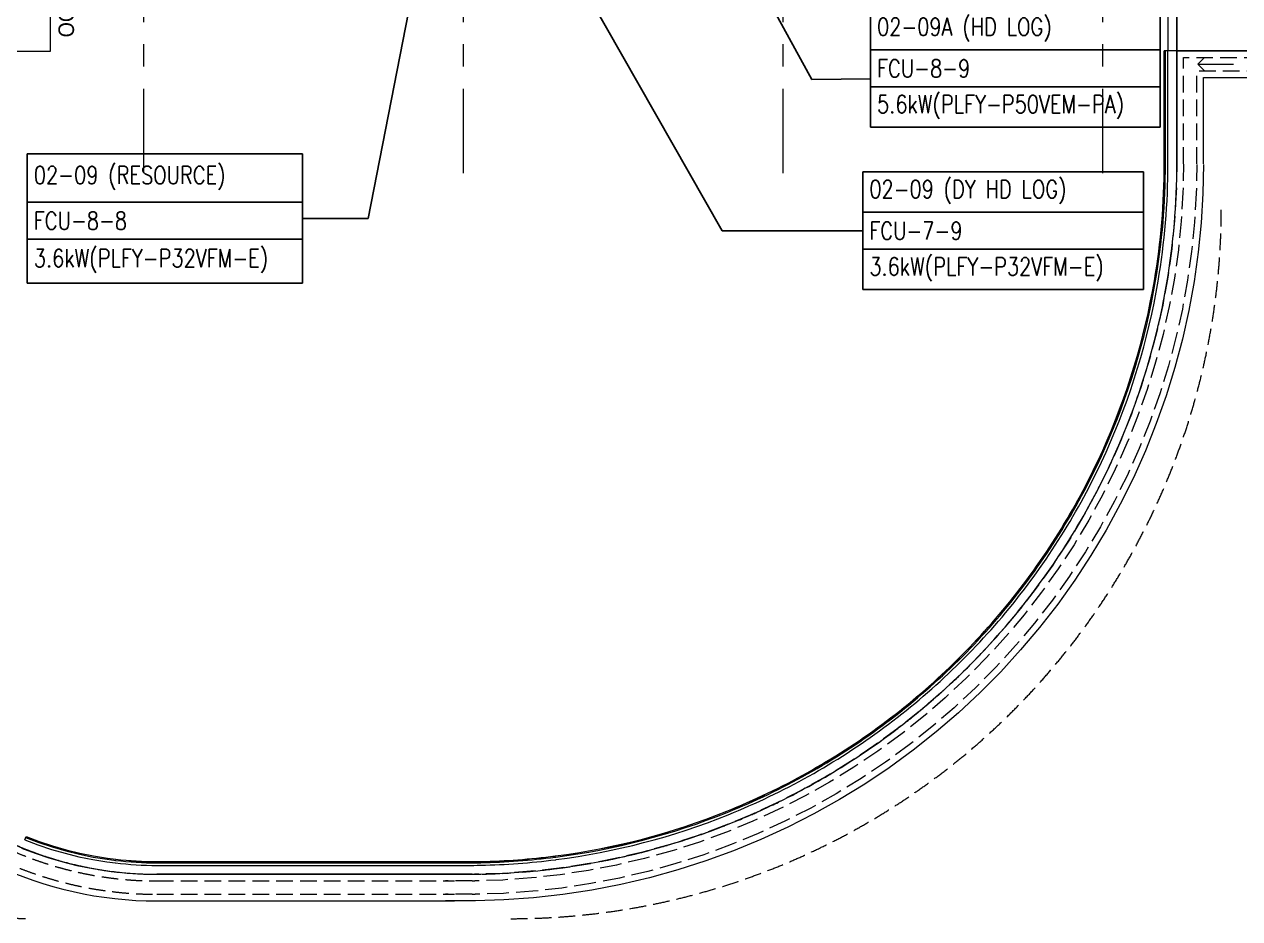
# Model space of a CAD drawing. Header units: millimetres. Extents: x 50620 to 404449, y -131543 to 97.
# Drawn here: x 346301 to 373676, y -128598 to -108453 of the extents above; entities that cross this region are included whole.
import ezdxf

# ---------------------------------------------------------------- set-up
doc = ezdxf.new("R2010")
doc.units = ezdxf.units.MM
doc.linetypes.add('IDA - Grid Line', pattern=[3500, 2000, -500, 500, -500])
doc.linetypes.add('IDA - Hidden 065', pattern=[537.5, 375, -162.5])
for name, color, linetype, lineweight in [('1599_DB_A_BLK2_HQ_R21-2ND STOREY 20230517--$0$S-_COLN----_E', 8, 'Continuous', 9), ('_CATCHMENT_DRAIN', 8, 'Continuous', 0), ('A-_DETA----_E-1', 8, 'Continuous', 9), ('A-_DETA----_E-10', 8, 'IDA - Hidden 065', 9), ('A-_DETA----_E-2', 8, 'IDA - Hidden 065', 9), ('A-_FLOR----_E', 8, 'Continuous', 9), ('A-_HANR----_E3', 8, 'Continuous', 9), ('A-_WALL----_E', 8, 'Continuous', 9), ('A-DETL-____-OTLN-5', 8, 'IDA - Hidden 065', 9), ('E-LIGHT----E', 8, 'Continuous', 9), ('M-_ARCHI', 8, 'Continuous', 5), ('M_ACMV_ANNOTATION', 7, 'Continuous', 20)]:
    doc.layers.add(name, color=color, linetype=linetype, lineweight=lineweight)
doc.layers.add('S-_ANOTGRID_E-1', color=9, linetype='IDA - Grid Line', lineweight=5, true_color=0x808080)
doc.styles.add('Arial', font='arial.ttf', dxfattribs={"width": 0.8, "height": 300})
doc.styles.add('SIMPLEX', font='simplex.shx', dxfattribs={"width": 0.8})
doc.styles.get("Standard").update_dxf_attribs({"font": 'arial.ttf'})
doc.dimstyles.get("Standard").update_dxf_attribs({"dimtxt": 200, "dimasz": 150, "dimexe": 0.18, "dimexo": 0.0625, "dimgap": 10, "dimtad": 1, "dimtih": 1, "dimtoh": 1, "dimdec": 0, "dimzin": 0, "dimdsep": 46, "dimtxsty": 'Standard', "dimcen": 0.09, "dimclrd": 256, "dimclre": 256, "dimclrt": 256, "dimadec": 0, "dimazin": 0, "dimtfac": 1, "dimtdec": 0, "dimtofl": 0, "dimtmove": 0, "dimatfit": 3, "dimfxl": 1, "dimtolj": 1, "dimtzin": 0, "dimarcsym": 1})

# ---------------------------------------------------------------- blocks, each defined once
blk = doc.blocks.new('*T88')
at = {"layer": 'M_ACMV_ANNOTATION', "color": 0, "linetype": 'ByBlock', "lineweight": -2, "transparency": 16777216}
for p, q in [((0, 0), (6529, 0)), ((0, 0), (0, -2652)), ((6529, 0), (6529, -2652)), ((0, -910), (6529, -910)), ((0, -1743), (6529, -1743)), ((0, -2652), (6529, -2652))]:
    blk.add_line(p, q, dxfattribs=at)
at = {"layer": 'M_ACMV_ANNOTATION', "transparency": 16777216, "char_height": 400, "width": 6229.03, "attachment_point": 4, "style": 'SIMPLEX'}
for s, insert in [('02-09A (HD LOG)', (150, -455)), ('{\\Fsimplex|c0;FCU-8-9}', (150, -1326)), ('5.6kW(PLFY-P50VEM-PA)', (150, -2198))]:
    blk.add_mtext(s, dxfattribs=dict(at, insert=insert))
blk = doc.blocks.new('*T89')
at = {"layer": 'M_ACMV_ANNOTATION', "color": 0, "linetype": 'ByBlock', "lineweight": -2, "transparency": 16777216}
for p, q in [((0, 0), (6199, 0)), ((0, 0), (0, -2911)), ((6199, 0), (6199, -2911)), ((0, -1090), (6199, -1090)), ((0, -1924), (6199, -1924)), ((0, -2911), (6199, -2911))]:
    blk.add_line(p, q, dxfattribs=at)
at = {"layer": 'M_ACMV_ANNOTATION', "transparency": 16777216, "char_height": 400, "width": 5898.55, "attachment_point": 4, "style": 'SIMPLEX'}
for s, insert in [('02-09 (RESOURCE)', (150, -545)), ('{\\Fsimplex|c0;FCU-8-8}', (150, -1507)), ('3.6kW(PLFY-P32VFM-E)', (150, -2417))]:
    blk.add_mtext(s, dxfattribs=dict(at, insert=insert))
blk = doc.blocks.new('*T90')
at = {"layer": 'M_ACMV_ANNOTATION', "color": 0, "linetype": 'ByBlock', "lineweight": -2, "transparency": 16777216}
for p, q in [((0, 0), (6329, 0)), ((0, 0), (0, -2652)), ((6329, 0), (6329, -2652)), ((0, -910), (6329, -910)), ((0, -1743), (6329, -1743)), ((0, -2652), (6329, -2652))]:
    blk.add_line(p, q, dxfattribs=at)
at = {"layer": 'M_ACMV_ANNOTATION', "transparency": 16777216, "char_height": 400, "width": 6028.92, "attachment_point": 4, "style": 'SIMPLEX'}
for s, insert in [('02-09 (DY HD LOG)', (150, -455)), ('{\\Fsimplex|c0;FCU-7-9}', (150, -1326)), ('3.6kW(PLFY-P32VFM-E)', (150, -2198))]:
    blk.add_mtext(s, dxfattribs=dict(at, insert=insert))
blk = doc.blocks.new('1599_DRAINAGE_SITE_2ND STY_dwg__U4-9002818-BLK 2 2ND STOREY PLAN')
at = {"layer": 'A-_DETA----_E-1'}
blk.add_line((0, -400), (0, 400), dxfattribs=at)
at = {"layer": 'A-_DETA----_E-1', "flags": 128}
blk.add_lwpolyline([(-150, -251), (0, -400), (150, -251)], dxfattribs=at)
blk = doc.blocks.new('ARCHI 2ND_2024 09 11')
at = {"layer": '1599_DB_A_BLK2_HQ_R21-2ND STOREY 20230517--$0$S-_COLN----_E', "color": 8, "lineweight": 5}
for p, q in [((-12725, -50150), (-12725, -81050)), ((-12925, -81050), (-12925, -54390)), ((-12725, -81050), (-12925, -81050)), ((-12725, -81050), (-6725, -81050))]:
    blk.add_line(p, q, dxfattribs=at)
at = {"layer": '_CATCHMENT_DRAIN', "color": 8, "lineweight": 5}
blk.add_lwpolyline([(-12125.1, -83612), (-12138.1, -84263.8), (-12177.9, -84926.6), (-12244.2, -85587.2), (-12336.8, -86244.7), (-12455.7, -86897.9), (-12600.6, -87545.9), (-12771.3, -88187.5), (-12967.5, -88821.8), (-13188.9, -89447.8), (-13435.2, -90064.4), (-13705.9, -90670.6), (-14000.7, -91265.6), (-14319, -91848.3), (-14660.4, -92417.8), (-15024.3, -92973.1), (-15410, -93513.5), (-15817.1, -94038), (-16244.9, -94545.9), (-16692.6, -95036.2), (-17159.5, -95508.2), (-17645, -95961.2), (-18148.1, -96394.4), (-18668.2, -96807.1), (-19204.4, -97198.7), (-19755.8, -97568.5), (-20321.6, -97916), (-20900.8, -98240.6), (-21492.5, -98541.8), (-22095.8, -98819), (-22709.7, -99072), (-23333.3, -99300.1), (-23965.4, -99503.2), (-24605.2, -99680.8), (-25251.5, -99832.7), (-25903.5, -99958.6), (-26559.9, -100058.3), (-27219.8, -100131.7), (-27882.1, -100178.7), (-28525.7, -100198.5, -0.0072255), (-28600.9, -100199.8), (-29198.8, -100200.9)], format="xyb", dxfattribs=at)
at = {"layer": 'A-_DETA----_E-1', "color": 8, "lineweight": 5}
for p, q in [((-35700, -99600), (-28725, -99600)), ((-35700, -100200), (-29000, -100200))]:
    blk.add_line(p, q, dxfattribs=at)
at = {"layer": 'A-_DETA----_E-1', "color": 8, "lineweight": 5, "flags": 128}
for points in [[(-12725, -83600), (-12725, -81050), (-6725, -81050)], [(-12125, -83600), (-12125, -81650), (-7325, -81650)]]:
    blk.add_lwpolyline(points, dxfattribs=at)
at = {"layer": 'A-_DETA----_E-1', "color": 8, "lineweight": 5}
for radius, start, end in [(8000, 245.16038, 270.00001), (8600, 244.67542, 270)]:
    blk.add_arc((-35700, -91600), radius, start, end, dxfattribs=at)
at = {"layer": 'A-_DETA----_E-10', "lineweight": 5}
for centre, radius, start, end in [((-27725, -84600), 16000, 270, 0), ((-38500, -94100), 6500, 180, 270)]:
    blk.add_arc(centre, radius, start, end, dxfattribs=at)
at = {"layer": 'A-_DETA----_E-2', "color": 8, "lineweight": 5}
for p, q in [((-35700, -99750), (-29000, -99750)), ((-35700, -100050), (-29000, -100050))]:
    blk.add_line(p, q, dxfattribs=at)
at = {"layer": 'A-_DETA----_E-2', "color": 8, "lineweight": 5, "flags": 128}
for points in [[(-12575, -83600), (-12575, -81200), (-6875, -81200)], [(-12275, -83600), (-12275, -81500), (-7175, -81500)]]:
    blk.add_lwpolyline(points, dxfattribs=at)
at = {"layer": 'A-_DETA----_E-2', "color": 8, "lineweight": 5}
for radius, start in [(8150, 246.11464), (8450, 244.94238)]:
    blk.add_arc((-35700, -91600), radius, start, 270, dxfattribs=at)
at = {"layer": 'A-_FLOR----_E', "lineweight": 5}
for p, q in [((-12725, -81050), (-12725, -29050)), ((-12725, -50150), (-12725, -81050)), ((-12725, -81050), (-7150, -81050))]:
    blk.add_line(p, q, dxfattribs=at)
at = {"layer": 'A-_FLOR----_E', "color": 8, "lineweight": 5}
for p, q in [((-6725, -81050), (-12725, -81050)), ((-12725, -81050), (-12725, -83599.7)), ((-12725, -83600), (-12725, -81050)), ((-17494.4, -94996.2), (-17504.8, -95006.5)), ((-17504.8, -95006.5), (-17494.4, -94996.2)), ((-28725, -99600), (-35700, -99600)), ((-35700, -99600), (-28725, -99600))]:
    blk.add_line(p, q, dxfattribs=at)
for centre, radius, start, end in [((-28725, -83600), 16000, 359.62323, 0), ((-28725, -83600), 16000, 359.62323, 0), ((-28725, -83600), 16000, 358.04133, 358.81481), ((-28725, -83600), 16000, 358.04133, 358.81481), ((-28725, -83600), 16000, 356.44286, 357.1337), ((-28725, -83600), 16000, 356.44286, 357.1337), ((-28725, -83600), 16000, 354.83376, 355.47582), ((-28725, -83600), 16000, 354.83376, 355.47582), ((-28725, -83600), 16000, 353.2293, 353.89633), ((-28725, -83600), 16000, 353.2293, 353.89633), ((-28725, -83600), 16000, 351.52906, 352.37216), ((-28725, -83600), 16000, 351.52906, 352.37216), ((-28725, -83600), 16000, 350.00849, 350.65323), ((-28725, -83600), 16000, 350.00849, 350.65323), ((-28725, -83600), 16000, 348.42427, 349.07578), ((-28725, -83600), 16000, 348.42427, 349.07578), ((-28725, -83600), 16000, 346.84101, 347.47272), ((-28725, -83600), 16000, 346.84101, 347.47272), ((-28725, -83600), 16000, 345.21359, 345.85412), ((-28725, -83600), 16000, 345.21359, 345.85412), ((-28725, -83600), 16000, 343.62677, 344.33837), ((-28725, -83600), 16000, 343.62677, 344.33837), ((-28725, -83600), 16000, 341.9997, 342.64032), ((-28725, -83600), 16000, 341.9997, 342.64032), ((-28725, -83600), 16000, 340.4124, 341.12171), ((-28725, -83600), 16000, 340.4124, 341.12171), ((-28725, -83600), 16000, 338.78583, 339.42651), ((-28725, -83600), 16000, 338.78583, 339.42651), ((-28725, -83600), 16000, 337.19805, 337.90487), ((-28725, -83600), 16000, 337.19805, 337.90487), ((-28725, -83600), 16000, 335.57196, 336.20975), ((-28725, -83600), 16000, 335.57196, 336.20975), ((-28725, -83600), 16000, 333.9837, 334.68793), ((-28725, -83600), 16000, 333.9837, 334.68793), ((-28725, -83600), 16000, 332.3581, 332.99887), ((-28725, -83600), 16000, 332.3581, 332.99887), ((-28725, -83600), 16000, 330.76936, 331.47091), ((-28725, -83600), 16000, 330.76936, 331.47091), ((-28725, -83600), 16000, 329.14424, 329.78505), ((-28725, -83600), 16000, 329.14424, 329.78505), ((-28725, -83600), 16000, 327.55503, 328.2538), ((-28725, -83600), 16000, 327.55503, 328.2538), ((-28725, -83600), 16000, 325.93038, 326.57122), ((-28725, -83600), 16000, 325.93038, 326.57122), ((-28725, -83600), 16000, 324.34071, 325.0366), ((-28725, -83600), 16000, 324.34071, 325.0366), ((-28725, -83600), 16000, 322.71652, 323.3574), ((-28725, -83600), 16000, 322.71652, 323.3574), ((-28725, -83600), 16000, 321.13025, 321.8193), ((-28725, -83600), 16000, 321.13025, 321.8193), ((-28725, -83600), 16000, 319.49069, 320.14691), ((-28725, -83600), 16000, 319.49069, 320.14691), ((-28725, -83600), 16000, 317.90302, 318.57443), ((-28725, -83600), 16000, 317.90302, 318.57443), ((-28725, -83600), 16000, 316.25416, 316.93229), ((-28725, -83600), 16000, 316.25416, 316.93229), ((-28725, -83600), 16000, 314.67073, 315.29926), ((-28725, -83600), 16000, 314.67073, 315.29926), ((-28725, -83600), 16000, 313.03197, 313.73784), ((-28725, -83600), 16000, 313.03197, 313.73784), ((-28725, -83600), 16000, 311.46783, 312.10488), ((-28725, -83600), 16000, 311.46783, 312.10488), ((-28725, -83600), 16000, 309.8209, 310.49416), ((-28725, -83600), 16000, 309.8209, 310.49416), ((-28725, -83600), 16000, 308.27675, 308.89593), ((-28725, -83600), 16000, 308.27675, 308.89593), ((-28725, -83600), 16000, 306.56489, 307.36945), ((-28725, -83600), 16000, 306.56489, 307.36945), ((-28725, -83600), 16000, 305.06321, 305.68232), ((-28725, -83600), 16000, 305.06321, 305.68232), ((-28725, -83600), 16000, 303.35109, 304.15708), ((-28725, -83600), 16000, 303.35109, 304.15708), ((-28725, -83600), 16000, 301.84967, 302.46871), ((-28725, -83600), 16000, 301.84967, 302.46871), ((-28725, -83600), 16000, 300.1373, 300.9447), ((-28725, -83600), 16000, 300.1373, 300.9447), ((-28725, -83600), 16000, 298.63613, 299.25509), ((-28725, -83600), 16000, 298.63613, 299.25509), ((-28725, -83600), 16000, 295.42259, 296.04147), ((-28725, -83600), 16000, 295.42259, 296.04147), ((-28725, -83600), 16000, 296.92351, 297.73232), ((-28725, -83600), 16000, 296.92351, 297.73232), ((-28725, -83600), 16000, 293.70972, 294.51993), ((-28725, -83600), 16000, 293.70972, 294.10714), ((-28725, -83600), 16000, 294.11608, 294.51993), ((-28725, -83600), 16000, 290.49594, 291.30755), ((-28725, -83600), 16000, 290.49594, 291.30755), ((-28725, -83600), 16000, 292.20905, 292.82785), ((-28725, -83600), 16000, 292.20905, 292.82785), ((-28725, -83600), 16000, 287.28216, 288.09517), ((-28725, -83600), 16000, 287.28216, 288.09517), ((-28725, -83600), 16000, 288.99552, 289.61423), ((-28725, -83600), 16000, 288.99552, 289.61423), ((-35700, -91600), 8000, 246.42182, 249.14196), ((-35700, -91600), 8000, 249.21157, 250.20881), ((-28725, -83600), 16000, 284.06839, 284.88278), ((-28725, -83600), 16000, 284.06839, 284.88278), ((-28725, -83600), 16000, 285.78198, 286.40061), ((-28725, -83600), 16000, 285.78198, 286.40061), ((-35700, -91600), 8000, 249.9831, 251.21428), ((-35700, -91600), 8000, 251.41021, 252.40929), ((-35700, -91600), 8000, 252.14991, 253.36881), ((-35700, -91600), 8000, 253.63967, 254.60922), ((-35700, -91600), 8000, 254.41145, 255.58429), ((-35700, -91600), 8000, 256.02439, 256.80871), ((-28725, -83600), 16000, 279.33643, 280.04603), ((-28725, -83600), 16000, 279.33643, 280.04603), ((-28725, -83600), 16000, 280.96087, 281.67039), ((-28725, -83600), 16000, 280.96087, 281.67039), ((-28725, -83600), 16000, 282.56845, 283.18699), ((-28725, -83600), 16000, 282.56845, 283.18699), ((-35700, -91600), 8000, 256.58608, 257.87381), ((-35700, -91600), 8000, 258.1858, 259.00784), ((-35700, -91600), 8000, 258.85783, 259.88049), ((-35700, -91600), 8000, 260.46908, 261.20669), ((-35700, -91600), 8000, 260.90971, 261.99284), ((-35700, -91600), 8000, 262.61149, 263.40529), ((-35700, -91600), 8000, 262.88426, 264.14046), ((-35700, -91600), 8000, 264.78166, 265.60369), ((-35700, -91600), 8000, 264.81348, 266.55223), ((-35700, -91600), 8000, 267.21746, 267.80192), ((-35700, -91600), 8000, 267.30335, 268.45581), ((-35700, -91600), 8000, 269.27015, 270), ((-28725, -83600), 16000, 270, 270.37721), ((-28725, -83600), 16000, 270, 270.37721), ((-28725, -83600), 16000, 271.24521, 271.94396), ((-28725, -83600), 16000, 271.24521, 271.94396), ((-28725, -83600), 16000, 272.86457, 273.56361), ((-28725, -83600), 16000, 272.86457, 273.56361), ((-28725, -83600), 16000, 274.47957, 275.13208), ((-28725, -83600), 16000, 274.47957, 275.13208), ((-28725, -83600), 16000, 276.10541, 276.74058), ((-28725, -83600), 16000, 276.10541, 276.74058), ((-28725, -83600), 16000, 277.60124, 278.35744), ((-28725, -83600), 16000, 277.60124, 278.35744)]:
    blk.add_arc(centre, radius, start, end, dxfattribs=at)
at = {"layer": 'A-_HANR----_E3', "lineweight": 5}
for p, q in [((-12925.9, -81050), (-13008.9, -81050)), ((-38677.6, -98824.3), (-38647.7, -98745.2))]:
    blk.add_line(p, q, dxfattribs=at)
at = {"layer": 'A-_HANR----_E3', "color": 8, "lineweight": 5}
blk.add_lwpolyline([(-36666.1, -99540.6, -0.0001926), (-36660.1, -99541.3, 0.0300794), (-35700, -99599.1), (-33706, -99599.1), (-28725, -99599.1, 0.0050675), (-28400.7, -99595.8, 0.026732), (-26695.8, -99469.9, 0.0001892), (-26683.8, -99468.4, 0.0638527), (-22757.3, -98442.9, 0.0635439), (-19205.2, -96456.4, 0.0639954), (-16268.1, -93638.8, 0.0638372), (-14137.8, -90170.6, 0.0638822), (-12951.5, -86277, 0.0420642), (-12725.9, -83600), (-12725.9, -81050)], format="xyb", dxfattribs=at)
at = {"layer": 'A-_HANR----_E3', "lineweight": 5}
for points in [[(-36641.8, -99342, -0.0001853), (-36635.9, -99342.8, 0.0300721), (-35700, -99399.1), (-33706, -99399.1), (-28725, -99399.1, 0.0050675), (-28404.8, -99395.9, 0.026732), (-26721.2, -99271.5, 0.0001892), (-26709.4, -99270, 0.0638527), (-22832, -98257.4, 0.0635439), (-19324.1, -96295.6, 0.0639954), (-16423.8, -93513.3, 0.0638372), (-14320.1, -90088.4, 0.0638822), (-13148.7, -86243.5, 0.0420642), (-12925.9, -83600), (-12925.9, -81050)], [(-36634.8, -99285.6, -0.0001833), (-36629, -99286.3, 0.03007), (-35700, -99342.2), (-33706, -99342.2), (-28725, -99342.2, 0.0050675), (-28405.9, -99339, 0.026732), (-26728.4, -99215.1, 0.0001892), (-26716.6, -99213.6, 0.0638527), (-22853.3, -98204.6, 0.0635439), (-19358, -96249.9, 0.0639954), (-16468.1, -93477.6, 0.0638372), (-14372, -90065.1, 0.0638822), (-13204.7, -86234, 0.0420642), (-12982.8, -83600), (-12982.8, -81050)], [(-36631.7, -99259.6, -0.0001823), (-36625.8, -99260.4, 0.0300691), (-35700, -99316.1), (-33706, -99316.1), (-28725, -99316.1, 0.0050675), (-28406.5, -99312.9, 0.026732), (-26731.7, -99189.2, 0.0001892), (-26719.9, -99187.7, 0.0638527), (-22863.1, -98180.4, 0.0635439), (-19373.5, -96228.9, 0.0639954), (-16488.5, -93461.2, 0.0638372), (-14395.8, -90054.3, 0.0638822), (-13230.5, -86229.6, 0.0420642), (-13008.9, -83600), (-13008.9, -81050)], [(-36631.5, -99258.1, -0.0001823), (-36625.7, -99258.8, 0.030069), (-35700, -99314.5), (-33706, -99314.5), (-28725, -99314.5, 0.0050675), (-28406.5, -99311.3, 0.026732), (-26731.9, -99187.6, 0.0001892), (-26720.2, -99186.1, 0.0638527), (-22863.6, -98178.9, 0.0635439), (-19374.4, -96227.6, 0.0639954), (-16489.7, -93460.2, 0.0638372), (-14397.3, -90053.7, 0.0638822), (-13232.1, -86229.4, 0.0420642), (-13010.5, -83600), (-13010.5, -82050)]]:
    blk.add_lwpolyline(points, format="xyb", dxfattribs=at)
for points in [[(-38677.6, -98824.3), (-38378.4, -98937.5), (-38074.9, -99038.5), (-37767.6, -99127.4), (-37457, -99203.9), (-37143.6, -99267.9), (-36827.9, -99319.3), (-36632.8, -99343.1)], [(-38657.5, -98771.1), (-38359.3, -98883.8), (-38058, -98984.2), (-37752.9, -99072.4), (-37444.5, -99148.4), (-37133.3, -99211.9), (-36819.9, -99263), (-36625.9, -99286.7)], [(-38648.2, -98746.7), (-38350.6, -98859.2), (-38050.2, -98959.2), (-37746.1, -99047.2), (-37438.8, -99122.9), (-37128.6, -99186.2), (-36816.2, -99237.1), (-36622.7, -99260.7)], [(-38647.7, -98745.2), (-38350.1, -98857.7), (-38049.8, -98957.7), (-37745.7, -99045.6), (-37438.4, -99121.3), (-37128.3, -99184.7), (-36816, -99235.5), (-36622.5, -99259.2)]]:
    blk.add_lwpolyline(points, dxfattribs=at)
at = {"layer": 'A-_HANR----_E3', "color": 30, "lineweight": 5}
blk.add_lwpolyline([(-38748.3, -99011.4), (-38445.4, -99125.9), (-38134.3, -99229.5), (-37819.3, -99320.6), (-37501, -99399), (-37179.7, -99464.6), (-36856.1, -99517.4), (-36657, -99541.7)], dxfattribs=at)
at = {"layer": 'A-_HANR----_E3', "lineweight": 5, "flags": 128}
blk.add_lwpolyline([(-36666.1, -99540.6, -0.0001926), (-36660.1, -99541.3, 0.000187), (-36654.2, -99542, 0.000187)], format="xyb", dxfattribs=at)
at = {"layer": 'A-_WALL----_E', "lineweight": 5}
for p, q in [((-12925, -81050), (-12925, -60787.5)), ((-12725, -60787.5), (-12725, -81050)), ((-12725, -81050), (-12925, -81050))]:
    blk.add_line(p, q, dxfattribs=at)
at = {"layer": 'A-DETL-____-OTLN-5', "color": 8, "lineweight": 5}
for points in [[(-12725.8, -83600), (-12738.6, -84239.8), (-12777, -84878.6), (-12840.9, -85515.3), (-12930.2, -86149), (-13044.7, -86778.5), (-13184.4, -87403), (-13348.9, -88021.4), (-13538, -88632.8), (-13751.4, -89236.1), (-13988.8, -89830.3), (-14249.7, -90414.7), (-14533.8, -90988.1), (-14840.6, -91549.6), (-15169.6, -92098.5), (-15520.3, -92633.8), (-15892.1, -93154.6), (-16284.5, -93660.1), (-16696.7, -94149.6), (-17128.2, -94622.1), (-17578.2, -95077.1), (-18046.1, -95513.6), (-18531.1, -95931.1), (-19032.3, -96328.9), (-19549.1, -96706.3), (-20080.6, -97062.8), (-20625.9, -97397.7), (-21184.1, -97710.5), (-21754.4, -98000.8), (-22335.9, -98268), (-22927.5, -98511.8), (-23528.5, -98731.7), (-24137.7, -98927.4), (-24754.3, -99098.6), (-25377.3, -99245), (-26005.6, -99366.3), (-26638.3, -99462.4), (-27274.3, -99533.2), (-27912.6, -99578.5), (-28544.2, -99597.9, -0.0072255), (-28602, -99598.9), (-29199.9, -99600)], [(-12575.6, -83603), (-12588.5, -84245.8), (-12627.2, -84890.6), (-12691.7, -85533.3), (-12781.8, -86172.9), (-12897.5, -86808.4), (-13038.4, -87438.8), (-13204.5, -88063), (-13395.4, -88680.1), (-13610.8, -89289), (-13850.4, -89888.9), (-14113.7, -90478.7), (-14400.5, -91057.5), (-14710.2, -91624.3), (-15042.3, -92178.3), (-15396.3, -92718.6), (-15771.6, -93244.3), (-16167.6, -93754.6), (-16583.7, -94248.7), (-17019.3, -94725.7), (-17473.5, -95184.9), (-17945.8, -95625.5), (-18435.3, -96047), (-18941.3, -96448.5), (-19462.9, -96829.4), (-19999.4, -97189.2), (-20549.8, -97527.3), (-21113.3, -97843.1), (-21688.9, -98136.1), (-22275.8, -98405.8), (-22873.1, -98651.9), (-23479.7, -98873.8), (-24094.7, -99071.4), (-24717, -99244.2), (-25345.8, -99391.9), (-25980.1, -99514.4), (-26618.7, -99611.4), (-27260.6, -99682.9), (-27904.9, -99728.6), (-28539.6, -99748.1, -0.0072255), (-28601.7, -99749.1), (-29199.6, -99750.3)], [(-12274.9, -83609), (-12287.9, -84257.8), (-12327.3, -84914.6), (-12393, -85569.3), (-12484.8, -86220.8), (-12602.6, -86868.2), (-12746.2, -87510.3), (-12915.3, -88146.1), (-13109.8, -88774.7), (-13329.2, -89395), (-13573.3, -90006), (-13841.6, -90606.8), (-14133.7, -91196.4), (-14449.1, -91773.8), (-14787.4, -92338.1), (-15148, -92888.5), (-15530.3, -93424), (-15933.7, -93943.8), (-16357.5, -94447), (-16801.2, -94932.9), (-17263.9, -95400.7), (-17745, -95849.6), (-18243.6, -96278.8), (-18759, -96687.8), (-19290.4, -97075.9), (-19836.8, -97442.4), (-20397.5, -97786.8), (-20971.5, -98108.4), (-21557.8, -98406.9), (-22155.7, -98681.6), (-22764.1, -98932.3), (-23382, -99158.4), (-24008.4, -99359.6), (-24642.4, -99535.6), (-25282.9, -99686.1), (-25928.9, -99810.9), (-26579.4, -99909.7), (-27233.4, -99982.5), (-27889.7, -100029), (-28530.3, -100048.8, -0.0072255), (-28601.2, -100049.9), (-29199.1, -100051)]]:
    blk.add_lwpolyline(points, format="xyb", dxfattribs=at)
at = {"layer": 'E-LIGHT----E', "color": 8, "lineweight": 5}
blk.add_lwpolyline([(-38900, -81057.4), (-38100, -81057.4), (-38100, -79107.4), (-38900, -79107.4)], close=True, dxfattribs=at)
at = {"layer": 'S-_ANOTGRID_E-1', "color": 8, "lineweight": 5}
for p, q in [((-36000, 26594.8), (-36000, -83806.9)), ((-28800, 26594.8), (-28800, -83806.9)), ((-21600, 26594.8), (-21600, -83806.9)), ((-14400, 26594.8), (-14400, -83806.9))]:
    blk.add_line(p, q, dxfattribs=at)
at = {"color": 8, "lineweight": 5, "xscale": -1, "rotation": 270.0000000000586}
blk.add_blockref('1599_DRAINAGE_SITE_2ND STY_dwg__U4-9002818-BLK 2 2ND STOREY PLAN', (-11850.4, -81350), dxfattribs=at)
at = {"layer": 'E-LIGHT----E', "color": 8, "lineweight": 5, "style": 'Arial', "width": 0.9}
blk.add_text('OG-2-4', height=350, rotation=90, dxfattribs=at).set_placement((-37567.2, -80748.2))

msp = doc.modelspace()

# ---------------------------------------------------------------- block references
at = {"layer": 'M-_ARCHI', "lineweight": 5, "extrusion": (0.000419962, 1.0854e-05, 1), "rotation": 359.9999887056363}
msp.add_blockref('ARCHI 2ND_2024 09 11', (384987, -27998, 422), dxfattribs=at)

# ---------------------------------------------------------------- next in the draw order: block references
for name, p in [('*T88', (365358, -108120, 0)), ('*T89', (346366, -111370, 280)), ('*T90', (365184, -111777))]:
    msp.add_blockref(name, p)

# ---------------------------------------------------------------- next in the draw order: leaders
at = {"layer": 'M_ACMV_ANNOTATION'}
for points in [[(362502, -106889, 1), (364040, -109695, 0), (365358, -109684, 0)], [(355142, -107198, 279), (354044, -112826, 279), (352564, -112826, 280)], [(358687, -107248, 1), (362020, -113103, 0), (365184, -113103, -2)]]:
    msp.add_leader(points, dimstyle='Standard', override={"dimasz": 300, "dimtad": 0, "dimldrblk": 'DotBlank', "dimfxl": 100, "dimarcsym": 2}, dxfattribs=at)

doc.saveas('drawing.dxf')
